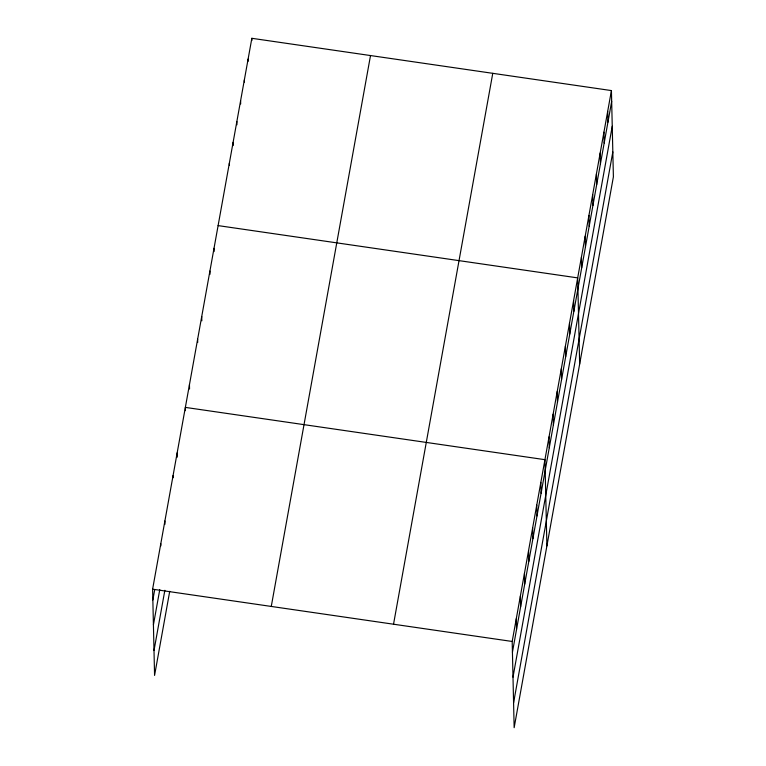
<?xml version="1.0" encoding="UTF-8"?>
<svg xmlns="http://www.w3.org/2000/svg" width="766" height="766" viewBox="0 0 766 766"><rect width="100%" height="100%" fill="white"/><g stroke="black" fill="none" stroke-linecap="round" stroke-linejoin="round"><path stroke-width="1.15" d="M169.717 591.333L154.569 675.42L152.606 589.188L251.851 38.3L611.431 90.579L613.394 176.812L514.149 727.7L512.186 641.468L611.431 90.579M152.855 599.97L154.694 589.743M153.42 624.865L159.768 589.648M154.004 650.516L164.853 590.299M271.269 606.442L370.514 55.554M393.533 624.213L492.768 73.325M512.435 652.259L611.68 101.371M513 677.154L612.245 126.266M513.584 702.805L612.829 151.917M218.109 225.606L577.688 277.886L579.651 364.118M152.606 589.188L512.186 641.468M607.687 111.396L607.926 122.177M603.934 132.202L604.183 142.993M600.19 153.018L600.429 163.8M596.436 173.825L596.685 184.616M592.692 194.641L592.932 205.422M588.939 215.447L589.188 226.238M585.186 236.263L585.435 247.045M581.442 257.07L581.681 267.861M573.6 300.607L573.839 311.398M569.502 323.338L569.751 334.12M565.413 346.06L565.653 356.841M561.315 368.781L561.564 379.563M557.227 391.503L557.466 402.294M553.129 414.234L553.378 425.015M549.03 436.955L549.279 447.737M546.895 545.909L544.942 459.677L185.362 407.397L185.429 410.633M540.844 482.398L541.093 493.189M536.755 505.129L536.995 515.911M532.657 527.851L532.906 538.632M528.569 550.572L528.808 561.363M524.471 573.303L524.72 584.085M520.382 596.025L520.621 606.806M516.284 618.746L516.533 629.528M251.851 38.3L251.899 40.454M248.107 59.116L248.155 61.27M244.354 79.923L244.402 82.077M240.601 100.739L240.677 103.965M236.857 121.545L236.933 124.781M233.103 142.361L233.18 145.588M229.36 163.168L229.407 165.322M214.02 248.328L214.087 251.564M209.922 271.049L209.999 274.285M201.736 316.502L201.831 320.81M197.638 339.223L197.714 342.459M189.451 384.666L189.547 388.984M177.176 452.84L177.272 457.158M173.078 475.571L173.126 477.725M164.891 521.014L164.968 524.25M160.793 543.736L160.85 545.899"/></g></svg>
